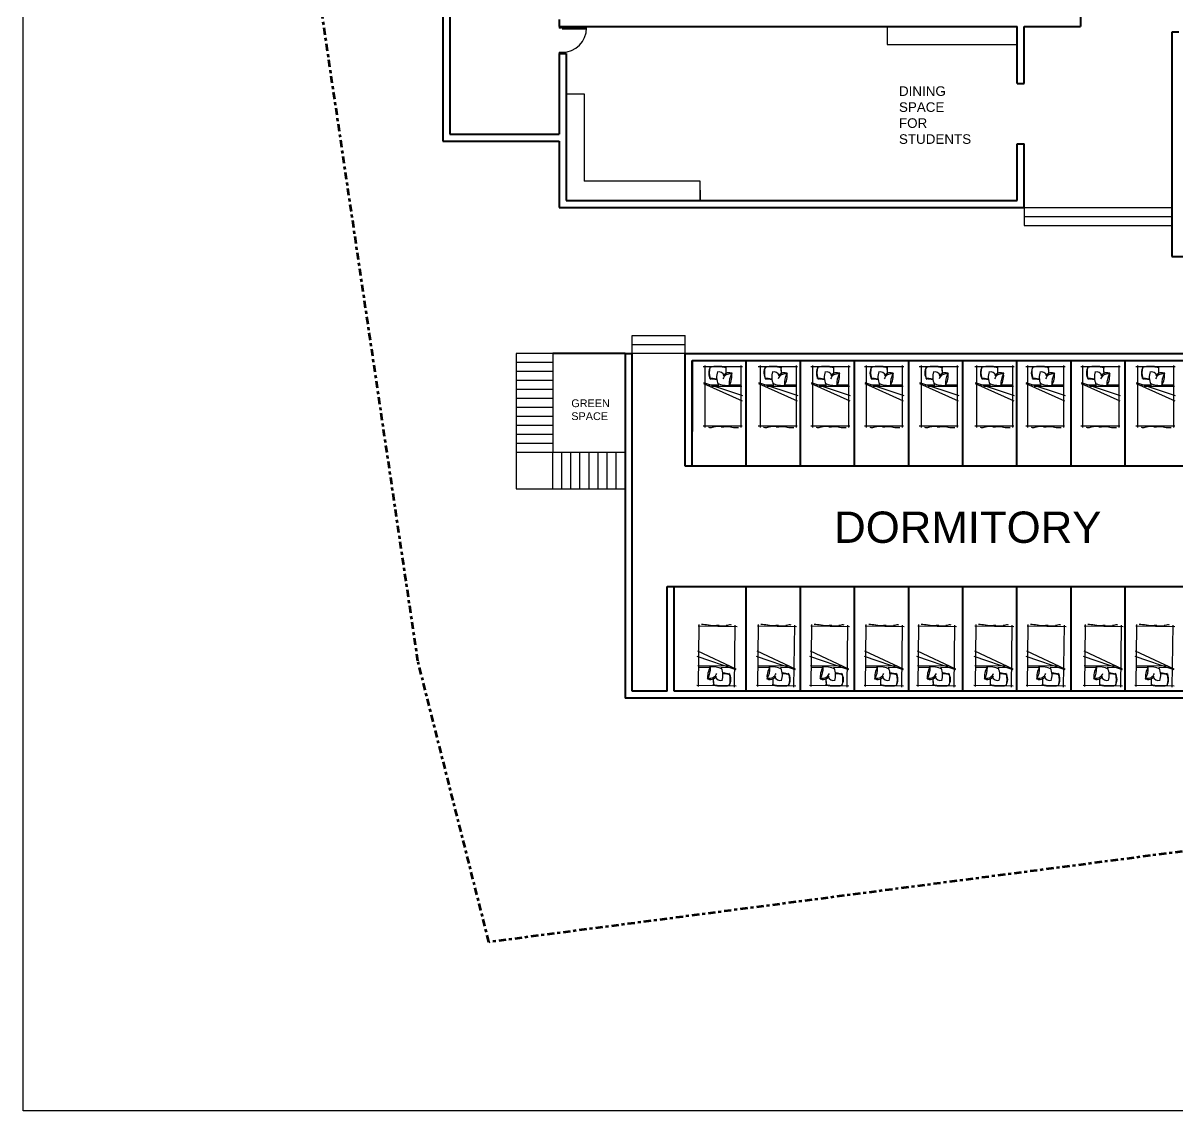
# Model space of a CAD drawing. Header units: metres. Extents: x 9 to 572, y -30 to 1114.
# Drawn here: x 305.68 to 344.05, y -30.24 to 5.95 of the extents above; entities that cross this region are included whole.
import ezdxf

# ---------------------------------------------------------------- set-up
doc = ezdxf.new("R2010")
doc.units = ezdxf.units.M
doc.header["$LTSCALE"] = 0.01
doc.header["$MEASUREMENT"] = 0
doc.linetypes.add('ACAD_ISO04W100', pattern=[30, 24, -3, 0, -3])
for name, color, linetype in [('door space', 1, 'Continuous'), ('ELEVATION', 4, 'Continuous'), ('FURNITURE', 130, 'Continuous'), ('INBUILD', 81, 'Continuous'), ('STAIR', 231, 'Continuous'), ('TEXT', 141, 'Continuous')]:
    doc.layers.add(name, color=color, linetype=linetype)
doc.layers.add('SITE BOUNDARY', color=6, linetype='ACAD_ISO04W100', lineweight=60)
doc.layers.add('WALL', color=2, linetype='Continuous', lineweight=40)
doc.styles.get("Standard").update_dxf_attribs({"font": 'arial.ttf'})

msp = doc.modelspace()

# ---------------------------------------------------------------- linework, layer by layer
for p, q in [((323.736, 4.933), (323.736, 2.25)), ((323.736, 2.25), (323.739, 2.25))]:
    msp.add_line(p, q)
at = {"layer": 'door space'}
for p, q in [((323.509, 5.833), (323.509, 5.783)), ((323.609, 5.833), (323.509, 5.833)), ((323.569, 5.783), (323.509, 5.783)), ((323.609, 5.788), (323.569, 5.788)), ((323.569, 5.783), (323.569, 5.788)), ((323.609, 5.788), (323.609, 5.833)), ((324.419, 5.788), (323.609, 5.788)), ((323.609, 5.788), (323.609, 5.753)), ((323.609, 5.753), (324.419, 5.753)), ((323.509, 4.983), (323.509, 4.933)), ((323.509, 4.983), (323.569, 4.983)), ((323.509, 4.933), (323.609, 4.933)), ((323.569, 4.978), (323.569, 4.983)), ((323.569, 4.978), (323.609, 4.978)), ((323.609, 4.933), (323.609, 4.978))]:
    msp.add_line(p, q, dxfattribs=at)
msp.add_ellipse((323.609, 5.788), major_axis=(0.573, 0.573), ratio=1, start_param=3.926991, end_param=5.497787, dxfattribs=at)
at = {"layer": 'ELEVATION'}
msp.add_line((334.413, 5.835), (334.413, 5.833), dxfattribs=at)
at = {"layer": 'FURNITURE', "linetype": 'Continuous'}
for p, q in [((328.296, -5.473), (329.604, -5.473)), ((328.354, -5.443), (328.354, -7.505)), ((329.554, -5.443), (329.554, -7.505)), ((330.132, -5.473), (331.44, -5.473)), ((330.19, -5.443), (330.19, -7.505)), ((331.39, -5.443), (331.39, -7.505)), ((331.877, -5.473), (333.185, -5.473)), ((331.935, -5.443), (331.935, -7.505)), ((333.135, -5.443), (333.135, -7.505)), ((333.659, -5.473), (334.967, -5.473)), ((333.717, -5.443), (333.717, -7.505)), ((334.917, -5.443), (334.917, -7.505)), ((335.484, -5.473), (336.792, -5.473)), ((335.542, -5.443), (335.542, -7.505)), ((336.742, -5.443), (336.742, -7.505)), ((337.331, -5.473), (338.639, -5.473)), ((337.389, -5.443), (337.389, -7.505)), ((338.589, -5.443), (338.589, -7.505)), ((339.022, -5.473), (340.33, -5.473)), ((339.08, -5.443), (339.08, -7.505)), ((340.28, -5.443), (340.28, -7.505)), ((340.858, -5.473), (342.166, -5.473)), ((340.916, -5.443), (340.916, -7.505)), ((342.116, -5.443), (342.116, -7.505)), ((342.683, -5.473), (343.991, -5.473)), ((342.741, -5.443), (342.741, -7.505)), ((343.941, -5.443), (343.941, -7.505)), ((328.305, -6.011), (329.607, -6.443)), ((328.305, -6.04), (329.59, -6.621)), ((328.476, -6.082), (328.815, -6.082)), ((328.579, -6.133), (329.58, -6.133)), ((329.192, -6.082), (329.571, -6.082)), ((330.141, -6.011), (331.443, -6.443)), ((330.141, -6.04), (331.426, -6.621)), ((330.312, -6.082), (330.651, -6.082)), ((330.415, -6.133), (331.416, -6.133)), ((331.028, -6.082), (331.407, -6.082)), ((331.886, -6.011), (333.187, -6.443)), ((331.886, -6.04), (333.17, -6.621)), ((332.057, -6.082), (332.396, -6.082)), ((332.159, -6.133), (333.161, -6.133)), ((332.772, -6.082), (333.152, -6.082)), ((333.668, -6.011), (334.97, -6.443)), ((333.668, -6.04), (334.953, -6.621)), ((333.84, -6.082), (334.178, -6.082)), ((333.942, -6.133), (334.944, -6.133)), ((334.555, -6.082), (334.934, -6.082)), ((335.493, -6.011), (336.795, -6.443)), ((335.493, -6.04), (336.778, -6.621)), ((335.664, -6.082), (336.003, -6.082)), ((335.767, -6.133), (336.768, -6.133)), ((336.38, -6.082), (336.759, -6.082)), ((337.34, -6.011), (338.642, -6.443)), ((337.34, -6.04), (338.625, -6.621)), ((337.512, -6.082), (337.85, -6.082)), ((337.614, -6.133), (338.616, -6.133)), ((338.227, -6.082), (338.606, -6.082)), ((339.031, -6.011), (340.333, -6.443)), ((339.031, -6.04), (340.316, -6.621)), ((339.203, -6.082), (339.541, -6.082)), ((339.305, -6.133), (340.307, -6.133)), ((339.918, -6.082), (340.297, -6.082)), ((340.867, -6.011), (342.169, -6.443)), ((340.867, -6.04), (342.152, -6.621)), ((341.039, -6.082), (341.377, -6.082)), ((341.141, -6.133), (342.143, -6.133)), ((341.754, -6.082), (342.133, -6.082)), ((342.692, -6.011), (343.993, -6.443)), ((342.692, -6.04), (343.976, -6.621)), ((342.863, -6.082), (343.202, -6.082)), ((342.965, -6.133), (343.967, -6.133)), ((343.578, -6.082), (343.958, -6.082)), ((328.296, -7.45), (329.591, -7.45)), ((330.132, -7.45), (331.427, -7.45)), ((331.877, -7.45), (333.172, -7.45)), ((333.659, -7.45), (334.954, -7.45)), ((335.484, -7.45), (336.779, -7.45)), ((337.331, -7.45), (338.626, -7.45)), ((339.022, -7.45), (340.317, -7.45)), ((340.858, -7.45), (342.153, -7.45)), ((342.683, -7.45), (343.978, -7.45)), ((329.423, -14.131), (328.128, -14.116)), ((328.142, -16.123), (328.166, -14.061)), ((329.342, -16.137), (329.366, -14.075)), ((331.398, -14.131), (330.103, -14.116)), ((330.117, -16.123), (330.141, -14.061)), ((331.317, -16.137), (331.341, -14.075)), ((333.168, -14.131), (331.873, -14.116)), ((331.887, -16.123), (331.911, -14.061)), ((333.087, -16.137), (333.111, -14.075)), ((334.981, -14.131), (333.686, -14.116)), ((333.7, -16.123), (333.723, -14.061)), ((334.9, -16.137), (334.923, -14.075)), ((336.726, -14.131), (335.431, -14.116)), ((335.445, -16.123), (335.469, -14.061)), ((336.645, -16.137), (336.669, -14.075)), ((338.631, -14.131), (337.336, -14.116)), ((337.35, -16.123), (337.373, -14.061)), ((338.55, -16.137), (338.573, -14.075)), ((340.365, -14.131), (339.07, -14.116)), ((339.084, -16.123), (339.108, -14.061)), ((340.284, -16.137), (340.308, -14.075)), ((342.266, -14.131), (340.971, -14.116)), ((340.985, -16.123), (341.008, -14.061)), ((342.185, -16.137), (342.208, -14.075)), ((343.979, -14.131), (342.684, -14.116)), ((342.698, -16.123), (342.722, -14.061)), ((343.898, -16.137), (343.922, -14.075)), ((329.397, -15.54), (328.12, -14.945)), ((331.373, -15.54), (330.095, -14.945)), ((333.143, -15.54), (331.865, -14.945)), ((334.955, -15.54), (333.677, -14.945)), ((336.701, -15.54), (335.423, -14.945)), ((338.605, -15.54), (337.327, -14.945)), ((340.34, -15.54), (339.062, -14.945)), ((342.24, -15.54), (340.963, -14.945)), ((343.954, -15.54), (342.676, -14.945)), ((329.398, -15.569), (328.101, -15.122)), ((331.373, -15.569), (330.076, -15.122)), ((333.143, -15.569), (331.846, -15.122)), ((334.955, -15.569), (333.658, -15.122)), ((336.701, -15.569), (335.404, -15.122)), ((338.605, -15.569), (337.308, -15.122)), ((340.34, -15.569), (339.043, -15.122)), ((342.24, -15.569), (340.943, -15.122)), ((343.954, -15.569), (342.657, -15.122)), ((329.125, -15.444), (328.123, -15.432)), ((328.512, -15.488), (328.132, -15.483)), ((329.227, -15.496), (328.888, -15.492)), ((331.1, -15.444), (330.099, -15.432)), ((330.487, -15.488), (330.108, -15.483)), ((331.202, -15.496), (330.864, -15.492)), ((332.87, -15.444), (331.869, -15.432)), ((332.257, -15.488), (331.878, -15.483)), ((332.972, -15.496), (332.633, -15.492)), ((334.683, -15.444), (333.681, -15.432)), ((334.069, -15.488), (333.69, -15.483)), ((334.784, -15.496), (334.446, -15.492)), ((336.428, -15.444), (335.427, -15.432)), ((335.815, -15.488), (335.436, -15.483)), ((336.53, -15.496), (336.192, -15.492)), ((338.333, -15.444), (337.331, -15.432)), ((337.719, -15.488), (337.34, -15.483)), ((338.435, -15.496), (338.096, -15.492)), ((340.067, -15.444), (339.066, -15.432)), ((339.454, -15.488), (339.075, -15.483)), ((340.169, -15.496), (339.831, -15.492)), ((341.968, -15.444), (340.966, -15.432)), ((341.354, -15.488), (340.975, -15.483)), ((342.07, -15.496), (341.731, -15.492)), ((343.681, -15.444), (342.68, -15.432)), ((343.068, -15.488), (342.689, -15.483)), ((343.783, -15.496), (343.444, -15.492)), ((329.4, -16.107), (328.092, -16.092)), ((331.376, -16.107), (330.067, -16.092)), ((333.145, -16.107), (331.837, -16.092)), ((334.958, -16.107), (333.65, -16.092)), ((336.704, -16.107), (335.395, -16.092)), ((338.608, -16.107), (337.3, -16.092)), ((340.343, -16.107), (339.034, -16.092)), ((342.243, -16.107), (340.935, -16.092)), ((343.956, -16.107), (342.648, -16.092))]:
    msp.add_line(p, q, dxfattribs=at)
for centre, radius, start, end in [((328.87, -5.689), 0.389, 147.51, 213.8336), ((329.161, -5.678), 0.662, 163.9263, 197.1409), ((328.746, -7.22), 1.736, 79.0487, 97.9408), ((328.772, -6.89), 1.417, 78.5793, 100.0172), ((329.256, -5.832), 0.513, 159.3026, 206.5026), ((328.812, -5.867), 0.21, 24.7523, 103.9192), ((329.187, -5.971), 0.248, 78.0413, 160.8342), ((329.148, -5.891), 0.208, 54.1671, 153.8421), ((331.96, -5.482), 2.913, 180.1063, 184.3312), ((327.56, -5.699), 1.505, 359.1536, 7.5533), ((329.821, -6.038), 0.659, 151.0456, 184.1497), ((328.63, -5.778), 0.625, 328.6542, 9.1977), ((330.706, -5.689), 0.389, 147.51, 213.8336), ((330.997, -5.678), 0.662, 163.9263, 197.1409), ((330.582, -7.22), 1.736, 79.0487, 97.9408), ((330.607, -6.89), 1.417, 78.5793, 100.0172), ((331.092, -5.832), 0.513, 159.3026, 206.5026), ((330.648, -5.867), 0.21, 24.7523, 103.9192), ((331.023, -5.971), 0.248, 78.0413, 160.8342), ((330.984, -5.891), 0.208, 54.1671, 153.8421), ((333.796, -5.482), 2.913, 180.1063, 184.3312), ((329.396, -5.699), 1.505, 359.1536, 7.5533), ((331.657, -6.038), 0.659, 151.0456, 184.1497), ((330.466, -5.778), 0.625, 328.6542, 9.1977), ((332.451, -5.689), 0.389, 147.51, 213.8336), ((332.742, -5.678), 0.662, 163.9263, 197.1409), ((332.326, -7.22), 1.736, 79.0487, 97.9408), ((332.352, -6.89), 1.417, 78.5793, 100.0172), ((332.837, -5.832), 0.513, 159.3026, 206.5026), ((332.393, -5.867), 0.21, 24.7523, 103.9192), ((332.768, -5.971), 0.248, 78.0413, 160.8342), ((332.729, -5.891), 0.208, 54.1671, 153.8421), ((335.541, -5.482), 2.913, 180.1063, 184.3312), ((331.141, -5.699), 1.505, 359.1536, 7.5533), ((333.402, -6.038), 0.659, 151.0456, 184.1497), ((332.21, -5.778), 0.625, 328.6542, 9.1977), ((334.233, -5.689), 0.389, 147.51, 213.8336), ((334.524, -5.678), 0.662, 163.9263, 197.1409), ((334.109, -7.22), 1.736, 79.0487, 97.9408), ((334.135, -6.89), 1.417, 78.5793, 100.0172), ((334.62, -5.832), 0.513, 159.3026, 206.5026), ((334.176, -5.867), 0.21, 24.7523, 103.9192), ((334.55, -5.971), 0.248, 78.0413, 160.8342), ((334.512, -5.891), 0.208, 54.1671, 153.8421), ((337.323, -5.482), 2.913, 180.1063, 184.3312), ((332.923, -5.699), 1.505, 359.1536, 7.5533), ((335.184, -6.038), 0.659, 151.0456, 184.1497), ((333.993, -5.778), 0.625, 328.6542, 9.1977), ((336.058, -5.689), 0.389, 147.51, 213.8336), ((336.349, -5.678), 0.662, 163.9263, 197.1409), ((335.934, -7.22), 1.736, 79.0487, 97.9408), ((335.959, -6.89), 1.417, 78.5793, 100.0172), ((336.444, -5.832), 0.513, 159.3026, 206.5026), ((336, -5.867), 0.21, 24.7523, 103.9192), ((336.375, -5.971), 0.248, 78.0413, 160.8342), ((336.336, -5.891), 0.208, 54.1671, 153.8421), ((339.148, -5.482), 2.913, 180.1063, 184.3312), ((334.748, -5.699), 1.505, 359.1536, 7.5533), ((337.009, -6.038), 0.659, 151.0456, 184.1497), ((335.818, -5.778), 0.625, 328.6542, 9.1977), ((337.905, -5.689), 0.389, 147.51, 213.8336), ((338.196, -5.678), 0.662, 163.9263, 197.1409), ((337.781, -7.22), 1.736, 79.0487, 97.9408), ((337.807, -6.89), 1.417, 78.5793, 100.0172), ((338.292, -5.832), 0.513, 159.3026, 206.5026), ((337.848, -5.867), 0.21, 24.7523, 103.9192), ((338.222, -5.971), 0.248, 78.0413, 160.8342), ((338.183, -5.891), 0.208, 54.1671, 153.8421), ((340.995, -5.482), 2.913, 180.1063, 184.3312), ((336.595, -5.699), 1.505, 359.1536, 7.5533), ((338.856, -6.038), 0.659, 151.0456, 184.1497), ((337.665, -5.778), 0.625, 328.6542, 9.1977), ((339.596, -5.689), 0.389, 147.51, 213.8336), ((339.887, -5.678), 0.662, 163.9263, 197.1409), ((339.472, -7.22), 1.736, 79.0487, 97.9408), ((339.498, -6.89), 1.417, 78.5793, 100.0172), ((339.983, -5.832), 0.513, 159.3026, 206.5026), ((339.539, -5.867), 0.21, 24.7523, 103.9192), ((339.913, -5.971), 0.248, 78.0413, 160.8342), ((339.874, -5.891), 0.208, 54.1671, 153.8421), ((342.686, -5.482), 2.913, 180.1063, 184.3312), ((338.286, -5.699), 1.505, 359.1536, 7.5533), ((340.547, -6.038), 0.659, 151.0456, 184.1497), ((339.356, -5.778), 0.625, 328.6542, 9.1977), ((341.432, -5.689), 0.389, 147.51, 213.8336), ((341.723, -5.678), 0.662, 163.9263, 197.1409), ((341.308, -7.22), 1.736, 79.0487, 97.9408), ((341.334, -6.89), 1.417, 78.5793, 100.0172), ((341.819, -5.832), 0.513, 159.3026, 206.5026), ((341.374, -5.867), 0.21, 24.7523, 103.9192), ((341.749, -5.971), 0.248, 78.0413, 160.8342), ((341.71, -5.891), 0.208, 54.1671, 153.8421), ((344.522, -5.482), 2.913, 180.1063, 184.3312), ((340.122, -5.699), 1.505, 359.1536, 7.5533), ((342.383, -6.038), 0.659, 151.0456, 184.1497), ((341.192, -5.778), 0.625, 328.6542, 9.1977), ((343.257, -5.689), 0.389, 147.51, 213.8336), ((343.548, -5.678), 0.662, 163.9263, 197.1409), ((343.132, -7.22), 1.736, 79.0487, 97.9408), ((343.158, -6.89), 1.417, 78.5793, 100.0172), ((343.643, -5.832), 0.513, 159.3026, 206.5026), ((343.199, -5.867), 0.21, 24.7523, 103.9192), ((343.574, -5.971), 0.248, 78.0413, 160.8342), ((343.535, -5.891), 0.208, 54.1671, 153.8421), ((346.347, -5.482), 2.913, 180.1063, 184.3312), ((341.947, -5.699), 1.505, 359.1536, 7.5533), ((344.208, -6.038), 0.659, 151.0456, 184.1497), ((343.016, -5.778), 0.625, 328.6542, 9.1977), ((327.548, -15.867), 10.046, 83.2132, 84.5476), ((328.786, -4.648), 1.251, 258.1169, 267.8849), ((329.081, -5.396), 0.707, 243.96, 279.3474), ((329.384, -15.867), 10.046, 83.2132, 84.5476), ((330.622, -4.648), 1.251, 258.1169, 267.8849), ((330.917, -5.396), 0.707, 243.96, 279.3474), ((331.128, -15.867), 10.046, 83.2132, 84.5476), ((332.367, -4.648), 1.251, 258.1169, 267.8849), ((332.662, -5.396), 0.707, 243.96, 279.3474), ((332.911, -15.867), 10.046, 83.2132, 84.5476), ((334.149, -4.648), 1.251, 258.1169, 267.8849), ((334.444, -5.396), 0.707, 243.96, 279.3474), ((334.736, -15.867), 10.046, 83.2132, 84.5476), ((335.974, -4.648), 1.251, 258.1169, 267.8849), ((336.269, -5.396), 0.707, 243.96, 279.3474), ((336.583, -15.867), 10.046, 83.2132, 84.5476), ((337.821, -4.648), 1.251, 258.1169, 267.8849), ((338.116, -5.396), 0.707, 243.96, 279.3474), ((338.274, -15.867), 10.046, 83.2132, 84.5476), ((339.512, -4.648), 1.251, 258.1169, 267.8849), ((339.807, -5.396), 0.707, 243.96, 279.3474), ((340.11, -15.867), 10.046, 83.2132, 84.5476), ((341.348, -4.648), 1.251, 258.1169, 267.8849), ((341.643, -5.396), 0.707, 243.96, 279.3474), ((341.934, -15.867), 10.046, 83.2132, 84.5476), ((343.173, -4.648), 1.251, 258.1169, 267.8849), ((343.468, -5.396), 0.707, 243.96, 279.3474), ((328.528, -7.275), 0.23, 256.209, 290.8596), ((328.599, -7.297), 0.193, 273.4203, 285.6762), ((328.783, -8.561), 1.086, 84.1807, 96.978), ((328.956, -6.67), 0.813, 265.5439, 271.7242), ((329.063, -8.413), 0.934, 86.5835, 95.0474), ((329.082, -8.413), 0.933, 79.4443, 87.7924), ((329.475, -5.163), 2.343, 264.5658, 270.0138), ((330.364, -7.275), 0.23, 256.209, 290.8596), ((330.435, -7.297), 0.193, 273.4203, 285.6762), ((330.619, -8.561), 1.086, 84.1807, 96.978), ((330.792, -6.67), 0.813, 265.5439, 271.7242), ((330.899, -8.413), 0.934, 86.5835, 95.0474), ((330.918, -8.413), 0.933, 79.4443, 87.7924), ((331.311, -5.163), 2.343, 264.5658, 270.0138), ((332.109, -7.275), 0.23, 256.209, 290.8596), ((332.18, -7.297), 0.193, 273.4203, 285.6762), ((332.363, -8.561), 1.086, 84.1807, 96.978), ((332.537, -6.67), 0.813, 265.5439, 271.7242), ((332.643, -8.413), 0.934, 86.5835, 95.0474), ((332.663, -8.413), 0.933, 79.4443, 87.7924), ((333.056, -5.163), 2.343, 264.5658, 270.0138), ((333.892, -7.275), 0.23, 256.209, 290.8596), ((333.962, -7.297), 0.193, 273.4203, 285.6762), ((334.146, -8.561), 1.086, 84.1807, 96.978), ((334.319, -6.67), 0.813, 265.5439, 271.7242), ((334.426, -8.413), 0.934, 86.5835, 95.0474), ((334.446, -8.413), 0.933, 79.4443, 87.7924), ((334.838, -5.163), 2.343, 264.5658, 270.0138), ((335.716, -7.275), 0.23, 256.209, 290.8596), ((335.787, -7.297), 0.193, 273.4203, 285.6762), ((335.971, -8.561), 1.086, 84.1807, 96.978), ((336.144, -6.67), 0.813, 265.5439, 271.7242), ((336.25, -8.413), 0.934, 86.5835, 95.0474), ((336.27, -8.413), 0.933, 79.4443, 87.7924), ((336.663, -5.163), 2.343, 264.5658, 270.0138), ((337.564, -7.275), 0.23, 256.209, 290.8596), ((337.634, -7.297), 0.193, 273.4203, 285.6762), ((337.818, -8.561), 1.086, 84.1807, 96.978), ((337.991, -6.67), 0.813, 265.5439, 271.7242), ((338.098, -8.413), 0.934, 86.5835, 95.0474), ((338.118, -8.413), 0.933, 79.4443, 87.7924), ((338.51, -5.163), 2.343, 264.5658, 270.0138), ((339.255, -7.275), 0.23, 256.209, 290.8596), ((339.325, -7.297), 0.193, 273.4203, 285.6762), ((339.509, -8.561), 1.086, 84.1807, 96.978), ((339.682, -6.67), 0.813, 265.5439, 271.7242), ((339.789, -8.413), 0.934, 86.5835, 95.0474), ((339.809, -8.413), 0.933, 79.4443, 87.7924), ((340.201, -5.163), 2.343, 264.5658, 270.0138), ((341.091, -7.275), 0.23, 256.209, 290.8596), ((341.161, -7.297), 0.193, 273.4203, 285.6762), ((341.345, -8.561), 1.086, 84.1807, 96.978), ((341.518, -6.67), 0.813, 265.5439, 271.7242), ((341.625, -8.413), 0.934, 86.5835, 95.0474), ((341.645, -8.413), 0.933, 79.4443, 87.7924), ((342.037, -5.163), 2.343, 264.5658, 270.0138), ((342.915, -7.275), 0.23, 256.209, 290.8596), ((342.986, -7.297), 0.193, 273.4203, 285.6762), ((343.169, -8.561), 1.086, 84.1807, 96.978), ((343.343, -6.67), 0.813, 265.5439, 271.7242), ((343.449, -8.413), 0.934, 86.5835, 95.0474), ((343.469, -8.413), 0.933, 79.4443, 87.7924), ((343.862, -5.163), 2.343, 264.5658, 270.0138), ((328.218, -16.404), 2.343, 83.91, 89.3579), ((328.648, -13.159), 0.933, 258.7885, 267.1366), ((328.667, -13.159), 0.934, 265.9277, 274.3915), ((328.754, -14.903), 0.813, 84.8881, 91.0684), ((328.949, -13.014), 1.086, 263.5249, 276.3221), ((329.118, -14.279), 0.193, 92.7645, 105.0204), ((329.188, -14.303), 0.23, 75.5532, 110.2038), ((330.193, -16.404), 2.343, 83.91, 89.3579), ((330.623, -13.159), 0.933, 258.7885, 267.1366), ((330.642, -13.159), 0.934, 265.9277, 274.3915), ((330.729, -14.903), 0.813, 84.8881, 91.0684), ((330.924, -13.014), 1.086, 263.5249, 276.3221), ((331.094, -14.279), 0.193, 92.7645, 105.0204), ((331.164, -14.303), 0.23, 75.5532, 110.2038), ((331.963, -16.404), 2.343, 83.91, 89.3579), ((332.393, -13.159), 0.933, 258.7885, 267.1366), ((332.412, -13.159), 0.934, 265.9277, 274.3915), ((332.499, -14.903), 0.813, 84.8881, 91.0684), ((332.694, -13.014), 1.086, 263.5249, 276.3221), ((332.863, -14.279), 0.193, 92.7645, 105.0204), ((332.934, -14.303), 0.23, 75.5532, 110.2038), ((333.775, -16.404), 2.343, 83.91, 89.3579), ((334.205, -13.159), 0.933, 258.7885, 267.1366), ((334.225, -13.159), 0.934, 265.9277, 274.3915), ((334.311, -14.903), 0.813, 84.8881, 91.0684), ((334.506, -13.014), 1.086, 263.5249, 276.3221), ((334.676, -14.279), 0.193, 92.7645, 105.0204), ((334.746, -14.303), 0.23, 75.5532, 110.2038), ((335.521, -16.404), 2.343, 83.91, 89.3579), ((335.951, -13.159), 0.933, 258.7885, 267.1366), ((335.971, -13.159), 0.934, 265.9277, 274.3915), ((336.057, -14.903), 0.813, 84.8881, 91.0684), ((336.252, -13.014), 1.086, 263.5249, 276.3221), ((336.422, -14.279), 0.193, 92.7645, 105.0204), ((336.492, -14.303), 0.23, 75.5532, 110.2038), ((337.425, -16.404), 2.343, 83.91, 89.3579), ((337.855, -13.159), 0.933, 258.7885, 267.1366), ((337.875, -13.159), 0.934, 265.9277, 274.3915), ((337.962, -14.903), 0.813, 84.8881, 91.0684), ((338.157, -13.014), 1.086, 263.5249, 276.3221), ((338.326, -14.279), 0.193, 92.7645, 105.0204), ((338.396, -14.303), 0.23, 75.5532, 110.2038), ((339.16, -16.404), 2.343, 83.91, 89.3579), ((339.59, -13.159), 0.933, 258.7885, 267.1366), ((339.609, -13.159), 0.934, 265.9277, 274.3915), ((339.696, -14.903), 0.813, 84.8881, 91.0684), ((339.891, -13.014), 1.086, 263.5249, 276.3221), ((340.061, -14.279), 0.193, 92.7645, 105.0204), ((340.131, -14.303), 0.23, 75.5532, 110.2038), ((341.06, -16.404), 2.343, 83.91, 89.3579), ((341.49, -13.159), 0.933, 258.7885, 267.1366), ((341.51, -13.159), 0.934, 265.9277, 274.3915), ((341.597, -14.903), 0.813, 84.8881, 91.0684), ((341.792, -13.014), 1.086, 263.5249, 276.3221), ((341.961, -14.279), 0.193, 92.7645, 105.0204), ((342.031, -14.303), 0.23, 75.5532, 110.2038), ((342.774, -16.404), 2.343, 83.91, 89.3579), ((343.204, -13.159), 0.933, 258.7885, 267.1366), ((343.223, -13.159), 0.934, 265.9277, 274.3915), ((343.31, -14.903), 0.813, 84.8881, 91.0684), ((343.505, -13.014), 1.086, 263.5249, 276.3221), ((343.674, -14.279), 0.193, 92.7645, 105.0204), ((343.745, -14.303), 0.23, 75.5532, 110.2038), ((329.07, -15.799), 0.625, 147.9984, 188.5419), ((327.882, -15.525), 0.659, 330.3897, 3.4939), ((328.515, -15.599), 0.248, 257.3854, 340.1784), ((328.614, -16.175), 0.707, 63.3041, 98.6916), ((328.444, -15.737), 0.513, 338.6467, 25.8468), ((328.901, -16.926), 1.251, 77.4611, 87.2291), ((330.267, -5.722), 10.046, 262.5574, 263.8918), ((328.829, -15.885), 0.389, 326.8541, 33.1778), ((328.538, -15.893), 0.662, 343.2705, 16.485), ((331.045, -15.799), 0.625, 147.9984, 188.5419), ((329.857, -15.525), 0.659, 330.3897, 3.4939), ((330.49, -15.599), 0.248, 257.3854, 340.1784), ((330.589, -16.175), 0.707, 63.3041, 98.6916), ((330.419, -15.737), 0.513, 338.6467, 25.8468), ((330.876, -16.926), 1.251, 77.4611, 87.2291), ((332.243, -5.722), 10.046, 262.5574, 263.8918), ((330.804, -15.885), 0.389, 326.8541, 33.1778), ((330.513, -15.893), 0.662, 343.2705, 16.485), ((332.815, -15.799), 0.625, 147.9984, 188.5419), ((331.627, -15.525), 0.659, 330.3897, 3.4939), ((332.26, -15.599), 0.248, 257.3854, 340.1784), ((332.359, -16.175), 0.707, 63.3041, 98.6916), ((332.189, -15.737), 0.513, 338.6467, 25.8468), ((332.646, -16.926), 1.251, 77.4611, 87.2291), ((334.013, -5.722), 10.046, 262.5574, 263.8918), ((332.574, -15.885), 0.389, 326.8541, 33.1778), ((332.283, -15.893), 0.662, 343.2705, 16.485), ((334.628, -15.799), 0.625, 147.9984, 188.5419), ((333.439, -15.525), 0.659, 330.3897, 3.4939), ((334.073, -15.599), 0.248, 257.3854, 340.1784), ((334.172, -16.175), 0.707, 63.3041, 98.6916), ((334.002, -15.737), 0.513, 338.6467, 25.8468), ((334.458, -16.926), 1.251, 77.4611, 87.2291), ((335.825, -5.722), 10.046, 262.5574, 263.8918), ((334.386, -15.885), 0.389, 326.8541, 33.1778), ((334.095, -15.893), 0.662, 343.2705, 16.485), ((336.373, -15.799), 0.625, 147.9984, 188.5419), ((335.185, -15.525), 0.659, 330.3897, 3.4939), ((335.818, -15.599), 0.248, 257.3854, 340.1784), ((335.917, -16.175), 0.707, 63.3041, 98.6916), ((335.747, -15.737), 0.513, 338.6467, 25.8468), ((336.204, -16.926), 1.251, 77.4611, 87.2291), ((337.571, -5.722), 10.046, 262.5574, 263.8918), ((336.132, -15.885), 0.389, 326.8541, 33.1778), ((335.841, -15.893), 0.662, 343.2705, 16.485), ((338.278, -15.799), 0.625, 147.9984, 188.5419), ((337.09, -15.525), 0.659, 330.3897, 3.4939), ((337.723, -15.599), 0.248, 257.3854, 340.1784), ((337.822, -16.175), 0.707, 63.3041, 98.6916), ((337.652, -15.737), 0.513, 338.6467, 25.8468), ((338.108, -16.926), 1.251, 77.4611, 87.2291), ((339.475, -5.722), 10.046, 262.5574, 263.8918), ((338.036, -15.885), 0.389, 326.8541, 33.1778), ((337.745, -15.893), 0.662, 343.2705, 16.485), ((340.012, -15.799), 0.625, 147.9984, 188.5419), ((338.824, -15.525), 0.659, 330.3897, 3.4939), ((339.457, -15.599), 0.248, 257.3854, 340.1784), ((339.556, -16.175), 0.707, 63.3041, 98.6916), ((339.386, -15.737), 0.513, 338.6467, 25.8468), ((339.843, -16.926), 1.251, 77.4611, 87.2291), ((341.21, -5.722), 10.046, 262.5574, 263.8918), ((339.771, -15.885), 0.389, 326.8541, 33.1778), ((339.48, -15.893), 0.662, 343.2705, 16.485), ((341.913, -15.799), 0.625, 147.9984, 188.5419), ((340.725, -15.525), 0.659, 330.3897, 3.4939), ((341.358, -15.599), 0.248, 257.3854, 340.1784), ((341.457, -16.175), 0.707, 63.3041, 98.6916), ((341.287, -15.737), 0.513, 338.6467, 25.8468), ((341.743, -16.926), 1.251, 77.4611, 87.2291), ((343.11, -5.722), 10.046, 262.5574, 263.8918), ((341.672, -15.885), 0.389, 326.8541, 33.1778), ((341.38, -15.893), 0.662, 343.2705, 16.485), ((343.626, -15.799), 0.625, 147.9984, 188.5419), ((342.438, -15.525), 0.659, 330.3897, 3.4939), ((343.071, -15.599), 0.248, 257.3854, 340.1784), ((343.17, -16.175), 0.707, 63.3041, 98.6916), ((343, -15.737), 0.513, 338.6467, 25.8468), ((343.457, -16.926), 1.251, 77.4611, 87.2291), ((344.824, -5.722), 10.046, 262.5574, 263.8918), ((343.385, -15.885), 0.389, 326.8541, 33.1778), ((343.094, -15.893), 0.662, 343.2705, 16.485), ((328.553, -15.679), 0.208, 233.5112, 333.1863), ((328.97, -14.355), 1.736, 258.3929, 277.285), ((330.139, -15.89), 1.505, 178.4977, 186.8975), ((325.736, -16.056), 2.913, 359.4505, 3.6753), ((328.941, -14.685), 1.417, 257.9235, 279.3614), ((328.888, -15.708), 0.21, 204.0965, 283.2634), ((330.528, -15.679), 0.208, 233.5112, 333.1863), ((330.946, -14.355), 1.736, 258.3929, 277.285), ((332.114, -15.89), 1.505, 178.4977, 186.8975), ((327.712, -16.056), 2.913, 359.4505, 3.6753), ((330.916, -14.685), 1.417, 257.9235, 279.3614), ((330.864, -15.708), 0.21, 204.0965, 283.2634), ((332.298, -15.679), 0.208, 233.5112, 333.1863), ((332.716, -14.355), 1.736, 258.3929, 277.285), ((333.884, -15.89), 1.505, 178.4977, 186.8975), ((329.482, -16.056), 2.913, 359.4505, 3.6753), ((332.686, -14.685), 1.417, 257.9235, 279.3614), ((332.634, -15.708), 0.21, 204.0965, 283.2634), ((334.11, -15.679), 0.208, 233.5112, 333.1863), ((334.528, -14.355), 1.736, 258.3929, 277.285), ((335.696, -15.89), 1.505, 178.4977, 186.8975), ((331.294, -16.056), 2.913, 359.4505, 3.6753), ((334.499, -14.685), 1.417, 257.9235, 279.3614), ((334.446, -15.708), 0.21, 204.0965, 283.2634), ((335.856, -15.679), 0.208, 233.5112, 333.1863), ((336.274, -14.355), 1.736, 258.3929, 277.285), ((337.442, -15.89), 1.505, 178.4977, 186.8975), ((333.04, -16.056), 2.913, 359.4505, 3.6753), ((336.244, -14.685), 1.417, 257.9235, 279.3614), ((336.192, -15.708), 0.21, 204.0965, 283.2634), ((337.761, -15.679), 0.208, 233.5112, 333.1863), ((338.178, -14.355), 1.736, 258.3929, 277.285), ((339.346, -15.89), 1.505, 178.4977, 186.8975), ((334.944, -16.056), 2.913, 359.4505, 3.6753), ((338.149, -14.685), 1.417, 257.9235, 279.3614), ((338.096, -15.708), 0.21, 204.0965, 283.2634), ((339.495, -15.679), 0.208, 233.5112, 333.1863), ((339.913, -14.355), 1.736, 258.3929, 277.285), ((341.081, -15.89), 1.505, 178.4977, 186.8975), ((336.679, -16.056), 2.913, 359.4505, 3.6753), ((339.883, -14.685), 1.417, 257.9235, 279.3614), ((339.831, -15.708), 0.21, 204.0965, 283.2634), ((341.396, -15.679), 0.208, 233.5112, 333.1863), ((341.813, -14.355), 1.736, 258.3929, 277.285), ((342.981, -15.89), 1.505, 178.4977, 186.8975), ((338.579, -16.056), 2.913, 359.4505, 3.6753), ((341.784, -14.685), 1.417, 257.9235, 279.3614), ((341.731, -15.708), 0.21, 204.0965, 283.2634), ((343.109, -15.679), 0.208, 233.5112, 333.1863), ((343.527, -14.355), 1.736, 258.3929, 277.285), ((344.695, -15.89), 1.505, 178.4977, 186.8975), ((340.292, -16.056), 2.913, 359.4505, 3.6753), ((343.497, -14.685), 1.417, 257.9235, 279.3614), ((343.445, -15.708), 0.21, 204.0965, 283.2634)]:
    msp.add_arc(centre, radius, start, end, dxfattribs=at)
at = {"layer": 'INBUILD'}
for p, q in [((334.413, 5.833), (334.413, 5.233)), ((334.413, 5.233), (338.739, 5.233)), ((323.736, 3.591), (324.336, 3.591)), ((324.336, 3.591), (324.336, 0.692)), ((328.203, 0.692), (324.336, 0.692)), ((328.203, 0.392), (328.201, 0.04)), ((328.201, 0.04), (328.201, 0.392)), ((328.201, 0.392), (328.203, 0.392)), ((328.203, 0.392), (328.203, 0.692))]:
    msp.add_line(p, q, dxfattribs=at)
at = {"layer": 'SITE BOUNDARY'}
for p, q in [((318.814, -15.282), (308.734, 52.811)), ((321.173, -24.621), (318.814, -15.282)), ((344.762, -21.537), (321.173, -24.621)), ((344.762, -21.537), (321.173, -24.621))]:
    msp.add_line(p, q, dxfattribs=at)
at = {"layer": 'STAIR'}
for p, q in [((305.684, -30.238), (305.684, 65.754)), ((338.969, -0.181), (343.881, -0.181)), ((338.969, -0.181), (338.969, -0.781)), ((338.969, -0.481), (343.881, -0.481)), ((338.969, -0.781), (343.881, -0.781)), ((325.939, -4.748), (325.939, -4.448)), ((325.939, -4.448), (327.702, -4.448)), ((327.702, -5.041), (327.702, -4.448)), ((325.939, -5.048), (325.939, -4.748)), ((325.939, -4.748), (327.702, -4.748)), ((323.302, -5.041), (322.077, -5.041)), ((322.077, -5.041), (322.077, -8.34)), ((323.302, -5.341), (322.102, -5.341)), ((323.302, -5.041), (323.302, -8.341)), ((327.702, -5.041), (325.939, -5.048)), ((323.302, -5.641), (322.102, -5.641)), ((323.277, -5.94), (322.077, -5.94)), ((323.277, -6.24), (322.077, -6.24)), ((323.277, -6.54), (322.077, -6.54)), ((323.277, -6.84), (322.077, -6.84)), ((323.277, -7.14), (322.077, -7.14)), ((323.277, -7.44), (322.077, -7.44)), ((323.277, -7.74), (322.077, -7.74)), ((323.277, -8.04), (322.077, -8.04)), ((325.677, -8.34), (322.077, -8.34)), ((322.077, -8.34), (322.077, -9.54)), ((323.86, -8.336), (322.66, -8.336)), ((323.302, -9.541), (323.302, -8.341)), ((323.602, -9.541), (323.602, -8.341)), ((323.902, -9.541), (323.902, -8.341)), ((324.202, -9.541), (324.202, -8.341)), ((324.502, -9.541), (324.502, -8.341)), ((324.802, -9.541), (324.802, -8.341)), ((324.802, -9.541), (324.802, -8.341)), ((325.102, -9.541), (325.102, -8.341)), ((325.402, -9.541), (325.402, -8.341)), ((322.077, -9.54), (325.677, -9.54)), ((373.107, -30.238), (305.684, -30.238))]:
    msp.add_line(p, q, dxfattribs=at)
at = {"layer": 'WALL'}
for p, q in [((319.646, 12.372), (319.646, 2.02)), ((319.876, 12.142), (319.876, 2.25)), ((340.85, 7.643), (340.85, 5.833)), ((323.509, 6.063), (323.509, 5.833)), ((323.509, 5.833), (338.739, 5.833)), ((338.739, 3.933), (338.739, 5.833)), ((338.969, 3.933), (338.969, 5.833)), ((338.969, 5.833), (340.85, 5.833)), ((343.881, 5.643), (343.881, -1.817)), ((344.111, 5.642), (343.881, 5.642)), ((323.509, 4.933), (323.739, 4.933)), ((323.509, 4.933), (323.509, 2.25)), ((323.739, 4.933), (323.739, 0.049)), ((323.736, 3.933), (323.739, 3.933)), ((338.739, 3.933), (338.969, 3.933)), ((323.736, 2.933), (323.739, 2.933)), ((319.646, 2.02), (323.509, 2.02)), ((319.876, 2.25), (323.509, 2.25)), ((323.509, 2.02), (323.509, -0.181)), ((338.739, 1.933), (338.969, 1.933)), ((338.739, 0.049), (338.739, 1.933)), ((338.969, -0.181), (338.969, 1.933)), ((323.739, 0.049), (338.739, 0.049)), ((323.509, -0.181), (338.969, -0.181)), ((343.881, -1.817), (366.301, -1.817)), ((325.709, -5.048), (323.302, -5.048)), ((325.709, -5.048), (325.939, -5.048)), ((325.709, -5.048), (325.709, -16.508)), ((325.939, -16.278), (325.939, -5.048)), ((327.702, -5.041), (351.562, -5.041)), ((327.702, -8.796), (327.702, -5.041)), ((327.932, -5.271), (327.932, -7.641)), ((327.932, -8.796), (327.932, -5.271)), ((327.932, -5.271), (351.169, -5.271)), ((329.732, -8.796), (329.732, -5.271)), ((331.532, -8.796), (331.532, -5.271)), ((333.332, -8.796), (333.332, -5.271)), ((335.132, -8.796), (335.132, -5.271)), ((335.132, -8.796), (335.132, -5.271)), ((336.932, -8.796), (336.932, -5.271)), ((338.432, -5.271), (338.432, -5.271)), ((338.432, -5.271), (338.432, -5.271)), ((338.432, -5.271), (338.432, -5.271)), ((338.432, -5.271), (338.432, -5.271)), ((338.732, -8.796), (338.732, -5.271)), ((340.532, -8.796), (340.532, -5.271)), ((342.332, -8.796), (342.332, -5.271)), ((351.369, -8.796), (327.702, -8.796)), ((327.932, -8.796), (327.932, -8.796)), ((327.102, -16.271), (327.102, -12.796)), ((327.102, -12.796), (351.369, -12.796)), ((327.332, -16.271), (327.332, -12.796)), ((329.732, -16.271), (329.732, -12.796)), ((331.532, -16.271), (331.532, -12.796)), ((333.332, -16.271), (333.332, -12.796)), ((335.132, -16.271), (335.132, -12.796)), ((336.932, -16.271), (336.932, -12.796)), ((338.732, -16.271), (338.732, -12.796)), ((340.532, -16.271), (340.532, -12.796)), ((342.332, -16.271), (342.332, -12.796)), ((327.102, -16.271), (325.939, -16.271)), ((345.932, -16.271), (327.332, -16.271)), ((356.592, -16.508), (325.709, -16.508))]:
    msp.add_line(p, q, dxfattribs=at)

# ---------------------------------------------------------------- texts
at = {"layer": 'TEXT', "attachment_point": 1}
for s, width, gutter_width, insert, char_height in [('DINING SPACE FOR STUDENTS', 0.18266, 1.594, (334.808, 3.844), 0.31887), ('GREEN SPACE', 0.38616, 1.29, (323.913, -6.569), 0.25804), ('DORMITORY', 0.50613, 5.207, (332.653, -10.301), 1.0413)]:
    msp.add_mtext_dynamic_manual_height_columns(s, width=width, gutter_width=gutter_width, heights=[0], dxfattribs=dict(at, insert=insert, char_height=char_height))

doc.saveas('drawing.dxf')
